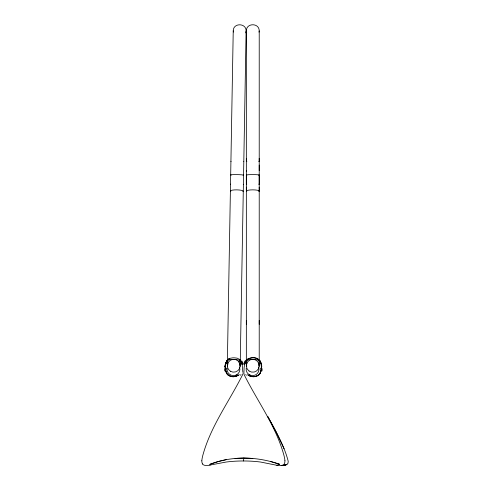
<?xml version="1.0" encoding="UTF-8"?>
<svg xmlns="http://www.w3.org/2000/svg" width="490" height="490" viewBox="0 0 490 490"><rect width="100%" height="100%" fill="white"/><g stroke="black" fill="none" stroke-linecap="round" stroke-linejoin="round"><path stroke-width="0.73" d="M246.341 365.877L246.341 320.393M246.341 191.094L246.341 187.119M246.341 184.307L246.341 170.685M246.341 161.461L246.341 158.313M259.222 365.877L259.222 320.393M259.222 191.094L259.222 187.119M259.222 184.307L259.222 165.093M259.222 161.461L259.222 158.313M261.605 366.342L261.587 365.699M225.167 366.342L225.186 365.663M209.989 465.273L209.996 464.287C232.199 455.596 257.373 456.466 279.692 464.287L276.776 465.273L260.521 462.027A132.919 132.919 0 0 0 243.383 460.98A132.919 132.919 0 0 0 226.245 462.021L208.042 465.439A19.729 19.729 0 0 1 205.635 465.494L204.936 465.377A4.422 4.422 0 0 1 204.428 465.243A8.103 8.103 0 0 1 204.005 465.09L203.393 464.79A2.536 2.536 0 0 1 202.548 463.975M225.18 366.753L225.167 366.14M261.593 366.722L261.605 366.214M227.305 365.742L233.234 30.858C233.191 22.62 246.452 22.859 246.115 31.091L240.186 365.969M225.167 366.275L225.204 365.479A6.676 6.676 0 0 1 225.431 364.284L225.498 364.052M261.599 366.594L261.421 368.474M201.788 460.759L202.143 458.352A61.758 61.758 0 0 1 202.86 455.21C210.798 426.092 229.222 401.469 242.568 374.77A5.947 5.947 0 0 0 242.764 374.164L242.85 373.729M261.538 367.512L261.446 368.284M261.507 367.8L261.482 368.008A26.423 26.423 0 0 1 261.09 370.385L260.245 373.098M243.383 460.974L243.873 458.034M225.265 365.013L225.431 364.272M225.278 364.94L225.388 364.431M246.341 171.378L246.341 30.937C246.152 22.705 259.412 22.712 259.222 30.944L259.222 170.685M258.996 32.132L259.222 30.937M261.182 369.956L260.839 371.451M245.741 32.861L246.115 31.084M244.565 364.572C244.829 359.685 251.505 356.065 256.558 358.276A5.022 5.022 0 0 1 257.905 358.999L258.561 359.568M244.614 364.358L245.049 362.876M244.663 364.168L244.963 363.121M260.913 371.169L259.865 373.754L258.034 375.42M244.78 363.721L244.112 367.659L243.898 373.368M260.796 371.591L258.959 374.764M225.48 364.119L226.656 361.645M245.006 362.992L245.294 362.226M245.037 362.906L245.276 362.269M245.263 362.306L245.49 361.791M245.435 361.914L245.643 361.485M245.539 361.687L245.956 360.934M226.147 362.533L226.411 362.049M226.221 362.398L226.723 361.534M226.466 361.957L226.533 361.834A17.273 17.273 0 0 1 227.219 360.781L227.654 360.199A11.84 10.345 41.3 0 1 227.795 360.021L229.541 358.564A6.247 6.149 74 0 0 228.573 359.158M260.129 373.319L259.921 373.668A5.047 5.047 0 0 1 259.106 374.642C255.841 377.453 250.764 377.288 247.352 374.709M245.986 360.891L246.752 359.905M226.821 361.375L227.807 360.009M226.944 361.155A10.572 4.428 -69 0 1 227.072 360.965L227.513 360.377M227.293 360.677L227.574 360.297M227.336 360.615L227.605 360.254M281.15 465.451C283.912 465.506 288.91 465.316 288.212 461.286C284.206 445.398 275.619 431.077 267.938 416.751M228.481 359.305L228.818 359.029A5.022 5.022 0 0 1 230.214 358.27L232.799 357.835A17.089 17.089 0 0 1 234.949 357.896C238.906 357.694 241.674 361.038 242.213 364.627M258.91 374.813L258.377 375.211M253.979 376.712L255.112 376.541A12.483 12.483 0 0 0 256.956 375.959L258.028 375.426M257.961 375.463L255.67 376.4M248.063 358.901L248.614 358.631M239.414 374.709L236.499 376.112L233.026 376.724M238.538 375.193L233.522 376.724M238.526 375.193L236.639 376.044M248.755 358.57L249.68 358.257M236.535 376.081L234.784 376.583M284.059 465.169L286.987 464.612M209.996 464.287L217.977 461.629L226.343 459.602M255.302 376.491L255.112 376.541A7.185 7.185 0 0 1 252.552 376.681L248.406 375.273M249.827 358.215L251.817 357.896A17.089 17.089 0 0 1 253.967 357.835L256.295 358.19M234.704 376.596L234.202 376.675A7.185 7.185 0 0 1 231.684 376.559A12.483 12.483 0 0 1 229.816 375.959L228.744 375.426M284.029 465.059L285.805 464.967M235.004 458.438L243.867 458.058L252.852 458.438M253.746 376.724L252.148 376.608M233.326 376.73L231.47 376.491M232.793 376.712L231.66 376.541M276.776 465.273L278.724 465.439A19.729 19.729 0 0 0 281.131 465.494L281.83 465.377A4.422 4.422 0 0 0 282.338 465.243A8.103 8.103 0 0 0 282.761 465.09L283.373 464.79A2.536 2.536 0 0 0 284.218 463.975A5.905 5.905 0 0 0 284.898 460.765M251.989 376.583L251.597 376.498M251.505 376.473L250.99 376.338M231.519 376.516C228.591 375.959 226.037 373.76 225.743 370.679M230.931 376.351L228.818 375.469M270.841 461.555L279.668 464.293M250.856 376.302L250.231 376.093M250.139 376.057L249.104 375.622M249.024 375.585L248.461 375.297M228.377 375.193L228.738 375.42M228.45 375.248L227.875 374.813M228.309 375.15L227.666 374.642A5.047 5.047 0 0 1 226.846 373.668L225.859 371.169M257.905 358.999L259.951 361.375M227.801 374.764L226.454 372.951L225.59 369.956M239.922 359.813L241.037 361.314M259.02 360.077L259.351 360.499M258.977 360.021A11.846 10.345 -41.3 0 1 259.118 360.193L259.565 360.805M260.741 362.772L260.239 361.841A17.273 17.273 0 0 0 259.553 360.781L259.706 361.007A10.572 4.428 69 0 1 259.829 361.155M240.811 360.934L240.351 360.291A11.889 7.993 -19.7 0 0 240.094 360.089M260.049 361.534L260.306 361.957M260.214 361.798L261.507 365.013M241 361.252L241.95 363.592M241.049 361.344L241.233 361.687M267.926 416.763L275.821 431.274L284.065 448.773M241.588 362.508L241.735 362.906M241.693 362.79L241.864 363.304M261.293 364.119L261.335 364.272A6.676 6.676 0 0 1 261.568 365.479L261.605 366.275M241.901 363.409L242.158 364.37M241.987 363.702L242.066 364.003M261.378 364.431L261.495 364.94M242.078 364.064L242.201 364.56M242.183 364.499L242.869 372.357M225.719 370.569L225.682 370.416A26.423 26.423 0 0 1 225.29 368.002L225.229 367.457M246.341 30.937L246.678 32.72M233.234 30.858L233.436 32.052M225.345 368.474L225.235 367.531M225.32 368.284L225.173 366.594M243.922 373.729L244.008 374.164A5.947 5.947 0 0 0 244.204 374.77C257.55 401.469 275.968 426.092 283.906 455.21A61.758 61.758 0 0 1 284.623 458.352L284.978 460.759M259.222 175.053L259.222 324.325M246.341 175.053L246.341 324.325M246.789 191.553A6.444 1.243 0 0 1 252.779 189.857A6.444 1.243 0 0 1 258.769 191.553M258.5 363.084A6.444 1.323 0 0 1 258.971 364.052M246.789 364.174A6.444 1.323 0 0 1 247.058 363.084M246.789 175.218A6.444 0.453 0 0 1 252.779 174.599A6.444 0.453 0 0 1 258.769 175.218M258.971 161.351A6.444 0.417 0 0 1 258.971 161.578M246.789 161.614A6.444 0.417 0 0 1 246.789 161.308M258.965 184.069A6.444 0.858 0 0 1 258.983 184.546M246.721 184.595A6.444 0.858 0 0 1 246.709 184.02M258.971 365.558A6.444 1.151 0 0 1 258.971 366.195M246.789 366.306A6.444 1.151 0 0 1 246.789 365.454M258.677 367.2A6.444 6.444 0 0 1 253.116 375.64A6.444 6.444 0 0 1 246.194 368.272M258.977 364.487A6.444 1.372 3.3 0 1 258.94 364.983M246.623 364.529A6.444 1.372 3.3 0 1 246.691 363.525M246.789 361.344A6.444 1.366 0 0 1 252.466 359.482A6.444 1.366 0 0 1 258.971 361.222M230.845 191.455A6.444 1.243 1 0 1 236.86 189.863A6.444 1.243 1 0 1 242.82 191.664M239.518 363.157A6.444 1.323 1 0 1 239.763 364.26M228.052 364.174A6.444 1.323 1 0 1 228.077 362.955M231.133 175.12A6.444 0.453 1 0 1 237.129 174.612A6.444 0.453 1 0 1 243.107 175.334M243.781 161.547A6.444 0.417 1 0 1 243.775 161.62M231.029 161.437A6.444 0.417 1 0 1 231.029 161.284M243.291 184.264A6.444 0.858 1 0 1 243.297 184.583M230.545 184.283A6.444 0.858 1 0 1 230.539 184.118M239.947 365.65A6.444 1.151 1 0 1 239.935 366.281M227.55 366.067A6.444 1.151 1 0 1 227.562 365.43M239.622 367.28A6.444 6.444 0 0 1 233.908 375.622A6.444 6.444 0 0 1 227.115 368.131M239.837 364.438A6.444 1.372 4.3 0 1 239.922 365.068M227.611 364.401A6.444 1.372 4.3 0 1 227.703 363.39M227.636 361.087A6.444 1.366 1 0 1 231.072 359.544A6.444 1.366 1 0 1 239.102 360.126A6.444 1.366 1 0 1 238.373 361.871M250.28 375.162A14.081 2.762 18.7 0 1 249.532 374.807M246.47 375.211A14.094 4.208 12.8 0 1 245.668 374.642M260.698 362.87A10.633 10.449 -85.1 0 1 261.005 363.568M260.766 362.71A10.615 10.572 -37 0 1 261.133 363.513M259.749 360.769A15.11 14.682 87.2 0 1 260.888 362.643M245.815 360.775A6.652 4.563 -16.2 0 1 246.464 359.862M244.345 362.526A10.406 5.905 -27.7 0 1 244.743 361.099M243.8 364.217A11.417 6.48 -45.8 0 1 244.118 362.784M245.907 362.245A8.306 5.108 -42.5 0 1 246.501 361.173M246.243 361.179A5.794 4.526 -29.1 0 1 247.046 360.175M259.841 361.455A14.149 13.518 81.2 0 1 260.656 362.894M202.535 463.981A5.905 5.905 0 0 1 201.874 460.765M237.24 374.807A14.081 2.762 -18.7 0 1 236.492 375.162M241.098 374.642A14.094 4.202 -12.8 0 1 240.302 375.211M225.768 363.568A10.633 10.449 85.1 0 1 226.074 362.87A14.149 13.518 -81.3 0 1 226.931 361.455M225.633 363.513A10.615 10.566 37 0 1 226.006 362.71M225.878 362.643A15.104 14.676 -87.2 0 1 227.023 360.769M240.241 359.789A6.652 4.563 16.2 0 1 240.951 360.775M242.023 361.099A10.406 5.905 27.7 0 1 242.421 362.526M242.654 362.784A11.417 6.48 45.8 0 1 242.967 364.217M240.272 361.173A8.306 5.108 42.5 0 1 240.86 362.245M239.555 360.003A5.794 4.526 29.1 0 1 240.529 361.179M228.628 359.378A6.382 6.039 -41.2 0 1 229.681 358.741M246.47 360.322A11.889 7.993 19.7 0 1 246.678 360.089M246.752 359.966A11.264 7.84 33.1 0 1 246.978 359.758M246.929 359.715A10.927 7.705 45.1 0 1 247.995 358.821M256.184 358.411A4.349 2.934 7.6 0 1 257.734 359.127M258.451 359.66A9.867 8.428 -17.6 0 1 258.885 360.089M259.596 361.718A10.737 4.753 69.9 0 1 259.859 362.153M260.98 362.808A9.861 8.832 -69.3 0 1 261.433 363.849M261.623 364.983A6.499 5.88 -73.4 0 1 261.709 365.644M261.746 366.244A3.007 1.084 -87.7 0 1 261.746 366.496M261.354 366.728A7.583 3.43 -87.8 0 1 261.305 367.39M260.594 368.106A15.104 7.087 -87.8 0 1 260.392 369.435M260.888 370.654A18.632 14.149 81.9 0 1 260.778 371.108M262.156 369.901A17.462 11.791 86.5 0 1 261.923 370.967M262.058 368.547A14.302 7.779 -89.3 0 1 261.85 369.834M261.697 366.63A7.399 3.681 -88 0 1 261.629 367.543M261.721 366.318A3.191 1.109 -87.9 0 1 261.721 366.557M261.152 365.038A6.689 5.451 -80.7 0 1 261.225 366.159M261.237 364.15A5.733 4.226 -88.8 0 1 261.323 364.456M260.447 362.918A10.137 8.618 -79.2 0 1 260.925 364.144M259.908 360.444A10.633 5.359 72.3 0 1 260.288 360.989M239.788 359.758A11.264 7.84 -33.1 0 1 240.014 359.966M239.396 359.28A10.927 7.705 -45.1 0 1 239.843 359.715M229.032 359.127A4.349 2.934 -7.6 0 1 229.767 358.717M227.887 360.089A9.861 8.428 17.6 0 1 228.316 359.66M226.913 362.153A10.737 4.759 -69.9 0 1 227.176 361.718M225.333 363.849A9.855 8.832 69.3 0 1 225.792 362.808M225.063 365.644A6.493 5.88 73.4 0 1 225.143 364.983M225.026 366.496A3.007 1.084 87.7 0 1 225.026 366.244M225.461 367.39A7.577 3.43 87.8 0 1 225.418 366.728M226.38 369.435A15.098 7.093 87.8 0 1 226.178 368.106M225.988 371.108A18.626 14.149 -81.9 0 1 225.884 370.654M224.843 370.967A17.462 11.791 -86.5 0 1 224.616 369.901M224.922 369.834A14.302 7.779 89.3 0 1 224.708 368.547M225.137 367.543A7.399 3.681 88 0 1 225.069 366.63M225.051 366.557A3.191 1.109 87.9 0 1 225.045 366.318M225.541 366.159A6.689 5.451 80.7 0 1 225.621 365.038M225.443 364.456A5.733 4.226 88.8 0 1 225.529 364.15M225.841 364.144A10.137 8.618 79.2 0 1 226.319 362.918M226.478 360.989A10.633 5.359 -72.3 0 1 226.864 360.444M249.073 371.022A6.444 6.444 0 0 0 259.198 366.336A6.444 6.444 0 0 0 250.072 359.911A6.444 6.444 0 0 0 249.073 371.022M230.429 371.255A6.444 6.444 0 0 0 240.192 365.846A6.444 6.444 0 0 0 230.625 360.101A6.444 6.444 0 0 0 230.429 371.255"/></g></svg>
